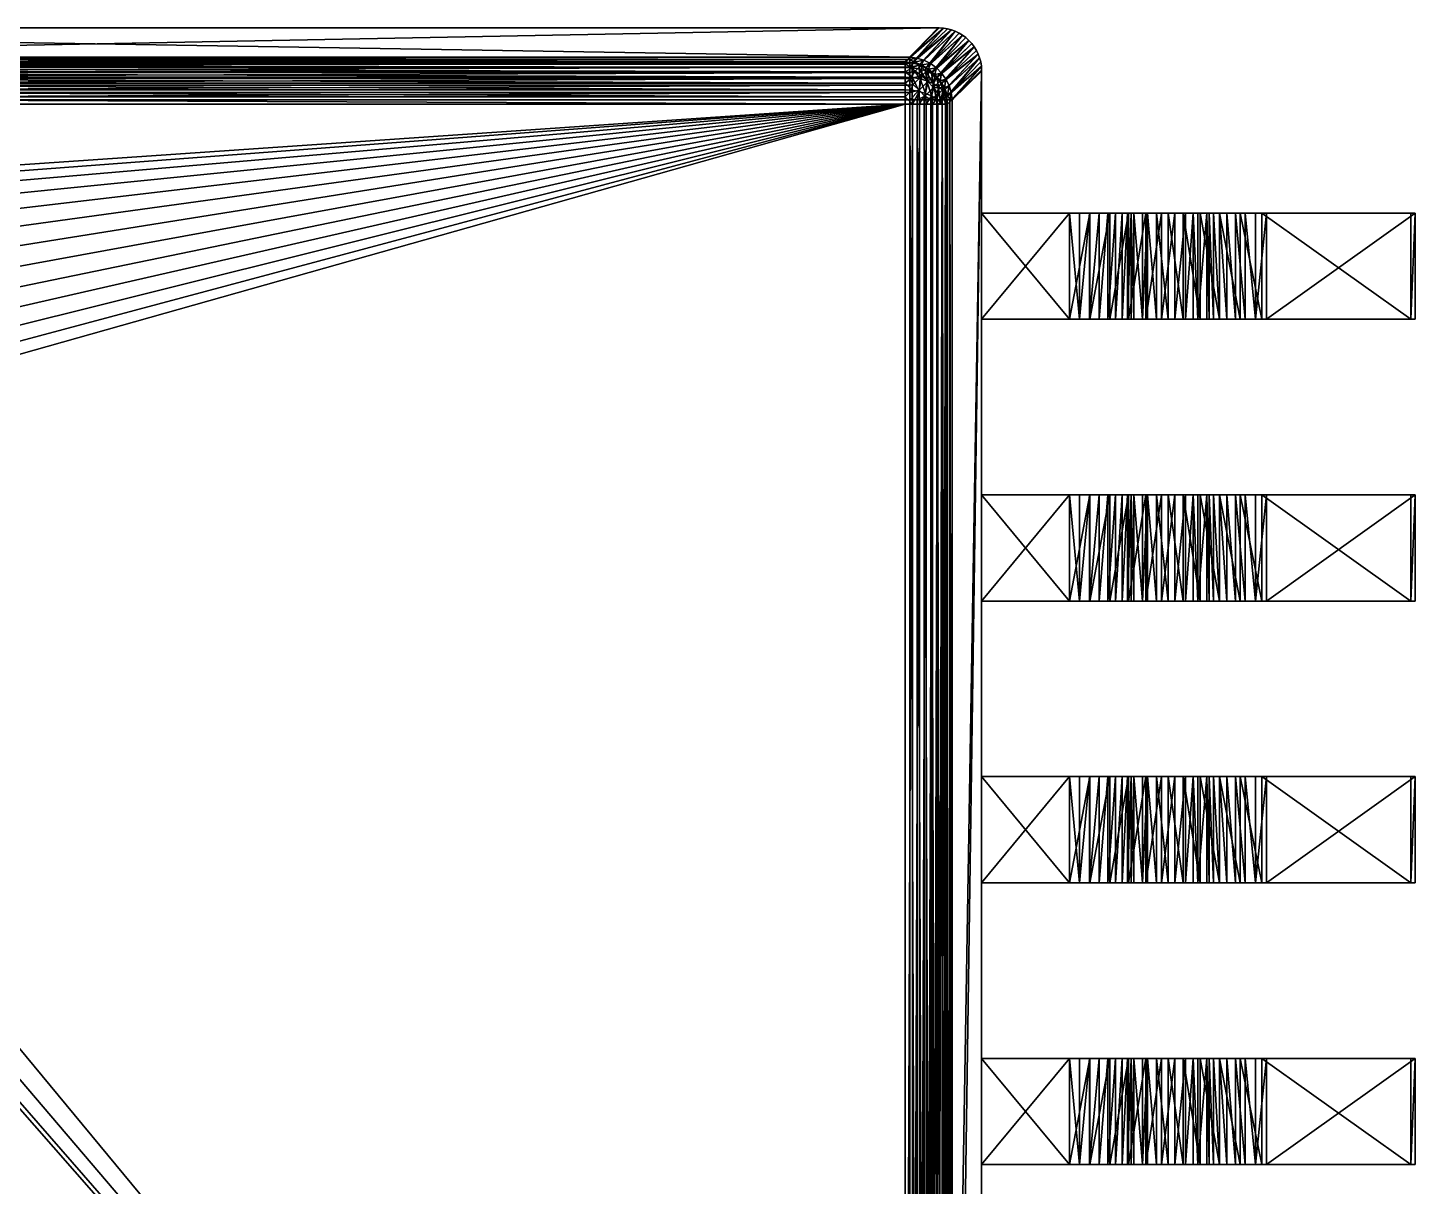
# Model space of a CAD drawing. Extents: x -3.2 to 3.2, y -2.5 to 2.5.
# Drawn here: x 0 to 3.2, y -0.172 to 2.5 of the extents above; entities that cross this region are included whole.
import ezdxf

# ---------------------------------------------------------------- set-up
doc = ezdxf.new("R2010")
doc.units = 0
for name, color, linetype in [('BODY_TSSOP_ncl1_1', 250, 'CONTINUOUS'), ('LEAD_TSSOP_ncl1_21', 7, 'CONTINUOUS'), ('LEAD_TSSOP_ncl1_23', 7, 'CONTINUOUS'), ('LEAD_TSSOP_ncl1_25', 7, 'CONTINUOUS'), ('LEAD_TSSOP_ncl1_27', 7, 'CONTINUOUS')]:
    doc.layers.add(name, color=color, linetype=linetype)

msp = doc.modelspace()

# ---------------------------------------------------------------- meshes
at = {"layer": 'BODY_TSSOP_ncl1_1', "color": 250}
mesh = msp.add_polyface(dxfattribs=at)
corners = [(-2.033999, 2.431814, 0.209209), (2.033999, 2.431814, 0.209209), (-2.1, 2.5, 0.53), (2.1, 2.5, 0.53), (-2.1, 2.5, 0.68), (-1.05359, 1.5, 1.13), (-1.093582, 1.442885, 1.13), (-1.093582, 1.442885, 1.08), (-1.024123, 1.563192, 1.13), (-1.05359, 1.5, 1.08), (-1.006077, 1.630541, 1.13), (-1.024123, 1.563192, 1.08), (-1, 1.7, 1.13), (-1.006077, 1.630541, 1.08), (-1, 1.7, 1.08), (-1.093582, 1.957115, 1.13), (-1.05359, 1.9, 1.13), (-1.05359, 1.9, 1.08), (-1.024123, 1.836808, 1.13), (-1.024123, 1.836808, 1.08), (-1.006077, 1.769459, 1.13), (-1.006077, 1.769459, 1.08), (-1.093582, 1.957115, 1.08), (-1.142885, 1.393582, 1.08), (-1.142885, 2.006418, 1.08), (-2.033999, 2.333999, 0.13), (2.033999, 2.350934, 0.131444), (-2.033999, 2.350934, 0.131444), (2.033999, 2.36738, 0.135736), (-2.033999, 2.36738, 0.135736), (2.033999, 2.382861, 0.14275), (-2.033999, 2.382861, 0.14275), (2.033999, 2.396931, 0.152285), (-2.033999, 2.396931, 0.152285), (2.033999, 2.409183, 0.164065), (-2.033999, 2.409183, 0.164065), (2.033999, 2.419263, 0.17775), (-2.033999, 2.419263, 0.17775), (2.033999, 2.42688, 0.192944), (-2.033999, 2.42688, 0.192944)]
mesh.append_faces([[corners[k] for k in face] for face in [(0, 1, 2), (2, 3, 4), (5, 6, 7), (8, 5, 9), (10, 8, 11), (5, 7, 9), (12, 10, 13), (8, 9, 11), (10, 11, 13), (12, 13, 14), (15, 16, 17), (16, 18, 19), (18, 20, 21), (20, 12, 14), (20, 14, 21), (18, 21, 19), (16, 19, 17), (15, 17, 22), (14, 13, 11), (14, 11, 9), (14, 9, 7), (14, 7, 23), (14, 24, 22), (14, 22, 17), (14, 17, 19), (14, 19, 21), (25, 26, 27), (27, 28, 29), (29, 30, 31), (31, 32, 33), (33, 34, 35), (35, 36, 37), (37, 38, 39), (39, 1, 0)]], dxfattribs={"color": 250})
mesh = msp.add_polyface(dxfattribs=at)
corners = [(2.033999, 2.431814, 0.209209), (2.1, 2.5, 0.53), (-2.1, 2.5, 0.53), (-2.1, 2.5, 0.68), (2.1, 2.5, 0.68), (-2.023371, 2.421186, 1.050791), (2.023371, 2.340306, 1.128556), (2.023371, 2.323371, 1.13), (-2.023371, 2.340306, 1.128556), (2.023371, 2.356752, 1.124264), (-2.023371, 2.356752, 1.124264), (2.023371, 2.372233, 1.11725), (-2.023371, 2.372233, 1.11725), (2.023371, 2.386303, 1.107715), (-2.023371, 2.386303, 1.107715), (2.023371, 2.398555, 1.095935), (-2.023371, 2.398555, 1.095935), (2.023371, 2.408635, 1.08225), (-2.023371, 2.408635, 1.08225), (2.023371, 2.416252, 1.067056), (-2.023371, 2.416252, 1.067056), (2.023371, 2.421186, 1.050791), (-2.023371, 2.323371, 1.13), (-1.330541, 2.093923, 1.13), (-1.263192, 2.075877, 1.13), (-1.2, 2.04641, 1.13), (-1.142885, 2.006418, 1.13), (-1.093582, 1.957115, 1.13), (-1.05359, 1.9, 1.13), (-1.024123, 1.836808, 1.13), (-1.006077, 1.769459, 1.13), (-1, 1.7, 1.13), (-1.006077, 1.630541, 1.13), (-1.024123, 1.563192, 1.13), (-1.05359, 1.5, 1.13), (-1.093582, 1.442885, 1.13), (2.033999, 2.42688, 0.192944), (-2.033999, 2.42688, 0.192944), (2.033999, 2.419263, 0.17775), (-2.033999, 2.419263, 0.17775), (2.033999, 2.409183, 0.164065), (-2.033999, 2.409183, 0.164065)]
mesh.append_faces([[corners[k] for k in face] for face in [(0, 1, 2), (3, 4, 5), (6, 7, 8), (9, 6, 10), (11, 9, 12), (13, 11, 14), (15, 13, 16), (17, 15, 18), (19, 17, 20), (21, 19, 5), (5, 19, 20), (20, 17, 18), (18, 15, 16), (16, 13, 14), (14, 11, 12), (12, 9, 10), (10, 6, 8), (8, 7, 22), (22, 7, 23), (23, 7, 24), (24, 7, 25), (25, 7, 26), (26, 7, 27), (27, 7, 28), (28, 7, 29), (29, 7, 30), (30, 7, 31), (31, 7, 32), (32, 7, 33), (33, 7, 34), (34, 7, 35), (36, 0, 37), (38, 36, 39), (40, 38, 41)]], dxfattribs={"color": 250})
mesh = msp.add_polyface(dxfattribs=at)
corners = [(-2.1, 2.5, 0.68), (2.1, 2.5, 0.53), (2.1, 2.5, 0.68), (-2.023371, 2.421186, 1.050791), (2.023371, 2.421186, 1.050791), (2.040306, 2.323371, 1.128556), (2.023371, 2.323371, 1.13), (2.023371, 2.340306, 1.128556), (2.039909, 2.419065, 1.053856), (2.023371, 2.416252, 1.067056), (2.039866, 2.40772, 1.08112), (2.055971, 2.414195, 1.056235), (2.023371, 2.398555, 1.095935), (2.040869, 2.385332, 1.106516), (2.055851, 2.353119, 1.119778), (2.039866, 2.355837, 1.123134), (2.023371, 2.372233, 1.11725), (2.023371, 2.356752, 1.124264), (2.023371, 2.386303, 1.107715), (2.023371, 2.408635, 1.08225), (2.057827, 2.382449, 1.102956), (2.033999, 2.382861, 0.14275), (2.033999, 2.36738, 0.135736), (2.042398, 2.369238, 0.136792), (2.033999, 2.396931, 0.152285), (2.046801, 2.399505, 0.155535), (2.033999, 2.419263, 0.17775), (2.033999, 2.409183, 0.164065), (2.044321, 2.420973, 0.181741), (2.033999, 2.431814, 0.209209), (2.033999, 2.42688, 0.192944), (2.050537, 2.429693, 0.206144), (2.062006, 2.388846, 0.151213), (2.033999, 2.350934, 0.131444), (2.056222, 2.356222, 0.135067), (2.033999, 2.333999, 0.13), (-2.033999, 2.396931, 0.152285), (-2.033999, 2.350934, 0.131444), (-2.033999, 2.333999, 0.13), (-2.033999, 2.382861, 0.14275), (-2.033999, 2.36738, 0.135736)]
mesh.append_faces([[corners[k] for k in face] for face in [(0, 1, 2), (3, 2, 4), (5, 6, 7), (4, 8, 9), (10, 8, 11), (9, 8, 10), (12, 10, 13), (14, 5, 15), (16, 13, 15), (5, 7, 15), (17, 16, 15), (7, 17, 15), (18, 12, 13), (16, 18, 13), (19, 9, 10), (12, 19, 10), (13, 14, 15), (10, 20, 13), (21, 22, 23), (24, 21, 25), (26, 27, 28), (29, 30, 31), (31, 30, 28), (32, 21, 23), (30, 26, 28), (27, 24, 25), (23, 33, 34), (33, 35, 34), (22, 33, 23), (24, 27, 36), (22, 37, 33), (33, 38, 35), (21, 24, 39), (22, 21, 40)]], dxfattribs={"color": 250})
mesh = msp.add_polyface(dxfattribs=at)
corners = [(2.033999, 2.431814, 0.209209), (2.050537, 2.429693, 0.206144), (2.111661, 2.499318, 0.528971), (2.023371, 2.421186, 1.050791), (2.1, 2.5, 0.68), (2.102162, 2.499977, 0.68011), (2.055971, 2.414195, 1.056235), (2.039909, 2.419065, 1.053856), (2.130288, 2.495302, 0.682548), (2.111661, 2.499318, 0.681029), (2.070834, 2.348683, 1.1143), (2.056752, 2.323371, 1.124264), (2.055851, 2.353119, 1.119778), (2.071097, 2.406714, 1.05786), (2.070834, 2.400567, 1.072286), (2.039866, 2.40772, 1.08112), (2.055851, 2.405002, 1.077764), (2.057827, 2.382449, 1.102956), (2.073722, 2.377744, 1.097145), (2.072233, 2.323371, 1.11725), (2.040306, 2.323371, 1.128556), (2.084353, 2.394549, 1.064855), (2.040869, 2.385332, 1.106516), (2.069238, 2.342398, 0.136792), (2.056222, 2.356222, 0.135067), (2.050934, 2.333999, 0.131444), (2.077416, 2.404256, 0.173617), (2.061366, 2.41407, 0.17671), (2.062006, 2.388846, 0.151213), (2.044321, 2.420973, 0.181741), (2.033999, 2.409183, 0.164065), (2.081725, 2.417342, 0.20214), (2.066599, 2.424823, 0.203765), (2.046801, 2.399505, 0.155535), (2.033999, 2.382861, 0.14275), (2.06738, 2.333999, 0.135736), (2.082861, 2.333999, 0.14275), (2.076193, 2.376193, 0.149754), (2.033999, 2.333999, 0.13), (2.042398, 2.369238, 0.136792)]
mesh.append_faces([[corners[k] for k in face] for face in [(0, 1, 2), (3, 4, 5), (6, 7, 8), (7, 3, 9), (10, 11, 12), (6, 13, 14), (15, 6, 16), (17, 16, 18), (19, 11, 10), (11, 20, 12), (16, 6, 14), (18, 16, 14), (14, 13, 21), (12, 22, 17), (17, 10, 12), (10, 17, 18), (17, 15, 16), (23, 24, 25), (26, 27, 28), (29, 30, 27), (31, 32, 27), (33, 34, 28), (35, 23, 25), (27, 30, 33), (32, 1, 29), (26, 31, 27), (27, 32, 29), (28, 27, 33), (35, 36, 23), (37, 28, 24), (23, 37, 24), (25, 24, 38), (24, 28, 39), (37, 26, 28)]], dxfattribs={"color": 250})
mesh = msp.add_polyface(dxfattribs=at)
corners = [(2.1, 2.5, 0.53), (2.033999, 2.431814, 0.209209), (2.102162, 2.499977, 0.52989), (2.107466, 2.395479, 0.201316), (2.117342, 2.381725, 0.20214), (2.182839, 2.456015, 0.526072), (2.095479, 2.407466, 0.201316), (2.170711, 2.470711, 0.525805), (2.081725, 2.417342, 0.20214), (2.156015, 2.482839, 0.526072), (2.066599, 2.424823, 0.203765), (2.13925, 2.491972, 0.526866), (2.050537, 2.429693, 0.206144), (2.130288, 2.495302, 0.527452), (2.111661, 2.499318, 0.528971), (2.121063, 2.497757, 0.528155), (2.147856, 2.487804, 0.526404), (2.163654, 2.477124, 0.525872), (2.102162, 2.499977, 0.68011), (2.1, 2.5, 0.68), (2.13925, 2.491972, 0.683134), (2.130288, 2.495302, 0.682548), (2.121063, 2.497757, 0.681845), (2.111661, 2.499318, 0.681029), (2.084851, 2.396838, 1.058684), (2.071097, 2.406714, 1.05786), (2.156015, 2.482839, 0.683928), (2.096838, 2.384851, 1.058684), (2.170711, 2.470711, 0.684195), (2.055971, 2.414195, 1.056235), (2.163654, 2.477124, 0.684128), (2.147856, 2.487804, 0.683596), (2.039909, 2.419065, 1.053856), (2.023371, 2.421186, 1.050791), (2.077416, 2.404256, 0.173617)]
mesh.append_faces([[corners[k] for k in face] for face in [(0, 1, 2), (3, 4, 5), (6, 3, 7), (8, 6, 9), (10, 8, 11), (12, 10, 13), (2, 1, 14), (14, 12, 15), (15, 12, 13), (13, 10, 11), (11, 8, 16), (16, 8, 9), (9, 6, 17), (18, 19, 2), (20, 21, 11), (21, 22, 13), (22, 23, 15), (23, 18, 14), (11, 21, 13), (13, 22, 15), (15, 23, 14), (14, 18, 2), (2, 19, 0), (24, 25, 26), (27, 24, 28), (25, 29, 20), (30, 24, 26), (26, 25, 31), (31, 25, 20), (20, 29, 21), (21, 32, 22), (22, 32, 23), (23, 33, 18), (6, 8, 34)]], dxfattribs={"color": 250})
mesh = msp.add_polyface(dxfattribs=at)
corners = [(2.163654, 2.477124, 0.525872), (2.095479, 2.407466, 0.201316), (2.170711, 2.470711, 0.525805), (2.107466, 2.395479, 0.201316), (2.177124, 2.463654, 0.525872), (2.182839, 2.456015, 0.526072), (2.117342, 2.381725, 0.20214), (2.187804, 2.447856, 0.526404), (2.191972, 2.43925, 0.526866), (2.124823, 2.366599, 0.203765), (2.195302, 2.430288, 0.527452), (2.182839, 2.456015, 0.683928), (2.177124, 2.463654, 0.684128), (2.187804, 2.447856, 0.683596), (2.191972, 2.43925, 0.683134), (2.195302, 2.430288, 0.682548), (2.197757, 2.421063, 0.681845), (2.197757, 2.421063, 0.528155), (2.199318, 2.411661, 0.681029), (2.199318, 2.411661, 0.528971), (2.170711, 2.470711, 0.684195), (2.199977, 2.402162, 0.52989), (2.163654, 2.477124, 0.684128), (2.156015, 2.482839, 0.683928), (2.147856, 2.487804, 0.683596), (2.156015, 2.482839, 0.526072), (2.13925, 2.491972, 0.683134), (2.147856, 2.487804, 0.526404), (2.13925, 2.491972, 0.526866), (2.114195, 2.355971, 1.056235), (2.106714, 2.371097, 1.05786), (2.096838, 2.384851, 1.058684), (2.084851, 2.396838, 1.058684)]
mesh.append_faces([[corners[k] for k in face] for face in [(0, 1, 2), (2, 3, 4), (4, 3, 5), (5, 6, 7), (7, 6, 8), (8, 9, 10), (11, 12, 5), (13, 11, 7), (14, 13, 8), (15, 14, 10), (16, 15, 17), (18, 16, 19), (12, 20, 4), (21, 18, 19), (20, 22, 2), (19, 16, 17), (22, 23, 0), (17, 15, 10), (23, 24, 25), (10, 14, 8), (24, 26, 27), (8, 13, 7), (7, 11, 5), (5, 12, 4), (4, 20, 2), (2, 22, 0), (0, 23, 25), (25, 24, 27), (27, 26, 28), (15, 29, 14), (14, 30, 13), (13, 30, 11), (11, 31, 12), (12, 31, 20), (20, 32, 22)]], dxfattribs={"color": 250})
mesh = msp.add_polyface(dxfattribs=at)
corners = [(2.117342, 2.381725, 0.20214), (2.124823, 2.366599, 0.203765), (2.191972, 2.43925, 0.526866), (2.129693, 2.350537, 0.206144), (2.195302, 2.430288, 0.527452), (2.131814, 2.333999, 0.209209), (2.199318, 2.411661, 0.528971), (2.197757, 2.421063, 0.528155), (2.199977, 2.402162, 0.52989), (2.2, 2.4, 0.53), (2.199977, 2.402162, 0.68011), (2.199318, 2.411661, 0.681029), (2.2, 2.4, 0.68), (2.106714, 2.371097, 1.05786), (2.096838, 2.384851, 1.058684), (2.182839, 2.456015, 0.683928), (2.114195, 2.355971, 1.056235), (2.191972, 2.43925, 0.683134), (2.119065, 2.339909, 1.053856), (2.195302, 2.430288, 0.682548), (2.121186, 2.323371, 1.050791), (2.197757, 2.421063, 0.681845), (2.116252, 2.323371, 1.067056), (2.108635, 2.323371, 1.08225), (2.110377, 2.354394, 1.06831), (2.105386, 2.326673, 1.087119), (2.11407, 2.361366, 0.17671), (2.104256, 2.377416, 0.173617), (2.120973, 2.344321, 0.181741), (2.12688, 2.333999, 0.192944), (2.107466, 2.395479, 0.201316), (2.109183, 2.333999, 0.164065), (2.119263, 2.333999, 0.17775)]
mesh.append_faces([[corners[k] for k in face] for face in [(0, 1, 2), (1, 3, 4), (3, 5, 6), (4, 3, 7), (7, 3, 6), (6, 5, 8), (8, 5, 9), (10, 11, 8), (12, 10, 9), (9, 10, 8), (13, 14, 15), (16, 13, 17), (18, 16, 19), (20, 18, 11), (10, 20, 11), (11, 18, 21), (21, 18, 19), (10, 12, 20), (22, 23, 24), (20, 22, 18), (18, 22, 24), (24, 23, 25), (13, 16, 24), (16, 18, 24), (26, 0, 27), (3, 1, 28), (5, 3, 29), (29, 3, 28), (1, 0, 26), (0, 30, 27), (31, 32, 28), (32, 29, 28), (28, 1, 26), (31, 28, 26)]], dxfattribs={"color": 250})
mesh = msp.add_polyface(dxfattribs=at)
corners = [(-2.033999, 2.333999, 0.13), (-2.033999, -2.333999, 0.13), (2.033999, -2.333999, 0.13), (-2.050934, 2.333999, 0.131444), (-2.050934, -2.333999, 0.131444), (-2.06738, 2.333999, 0.135736), (-2.06738, -2.333999, 0.135736), (-2.082861, 2.333999, 0.14275), (-2.082861, -2.333999, 0.14275), (-2.096931, 2.333999, 0.152285), (-2.096931, -2.333999, 0.152285), (-2.109183, 2.333999, 0.164065), (-2.109183, -2.333999, 0.164065), (-2.119263, 2.333999, 0.17775), (-2.119263, -2.333999, 0.17775), (-2.12688, 2.333999, 0.192944), (-2.12688, -2.333999, 0.192944), (-2.131814, 2.333999, 0.209209), (-2.131814, -2.333999, 0.209209), (-2.2, -2.4, 0.53), (-2.2, 2.4, 0.53), (-2.2, -2.4, 0.68), (-2.121186, 2.323371, 1.050791), (-2.121186, -2.323371, 1.050791), (-2.116252, -2.323371, 1.067056), (-2.116252, 2.323371, 1.067056), (-2.108635, -2.323371, 1.08225), (-2.108635, 2.323371, 1.08225), (-2.098555, -2.323371, 1.095935), (-2.098555, 2.323371, 1.095935), (-2.086303, -2.323371, 1.107715), (-2.086303, 2.323371, 1.107715), (-2.056752, -2.323371, 1.124264), (-2.040306, 2.323371, 1.128556), (-2.040306, -2.323371, 1.128556), (-2.023371, 2.323371, 1.13), (-2.023371, -2.323371, 1.13), (-2.072233, -2.323371, 1.11725), (-2.072233, 2.323371, 1.11725), (-2.056752, 2.323371, 1.124264), (-1.2, 1.35359, 1.13), (-1.263192, 1.324123, 1.13), (-1.330541, 1.306077, 1.13), (-1.4, 1.3, 1.13), (-1.469459, 1.306077, 1.13), (-1.536808, 1.324123, 1.13), (-1.6, 1.35359, 1.13), (-1.657115, 1.393582, 1.13), (-1.706418, 1.442885, 1.13), (-1.74641, 1.5, 1.13), (-1.793923, 1.630541, 1.13), (-1.775877, 1.563192, 1.13)]
mesh.append_faces([[corners[k] for k in face] for face in [(0, 1, 2), (1, 3, 4), (4, 5, 6), (6, 7, 8), (8, 9, 10), (10, 11, 12), (12, 13, 14), (14, 15, 16), (16, 17, 18), (19, 18, 20), (21, 22, 23), (24, 23, 25), (26, 24, 27), (28, 26, 29), (30, 28, 31), (32, 33, 34), (34, 35, 36), (37, 30, 38), (32, 37, 39), (35, 34, 33), (33, 32, 39), (19, 20, 21), (40, 36, 41), (41, 36, 42), (42, 36, 43), (43, 36, 44), (44, 36, 45), (45, 36, 46), (46, 36, 47), (47, 36, 48), (48, 36, 49), (36, 35, 50), (49, 36, 51), (51, 36, 50)]], dxfattribs={"color": 250})
mesh = msp.add_polyface(dxfattribs=at)
corners = [(2.2, -2.4, 0.53), (2.2, 2.4, 0.53), (2.131814, -2.333999, 0.209209), (2.12688, 2.333999, 0.192944), (2.12688, -2.333999, 0.192944), (2.119263, 2.333999, 0.17775), (2.119263, -2.333999, 0.17775), (2.109183, 2.333999, 0.164065), (2.109183, -2.333999, 0.164065), (2.096931, 2.333999, 0.152285), (2.096931, -2.333999, 0.152285), (2.082861, 2.333999, 0.14275), (2.082861, -2.333999, 0.14275), (2.06738, -2.333999, 0.135736), (2.069238, -2.342398, 0.136792), (2.099505, -2.346801, 0.155535), (2.120973, -2.344321, 0.181741), (2.129693, -2.350537, 0.206144), (2.050934, -2.333999, 0.131444), (2.056222, -2.356222, 0.135067), (2.033999, -2.333999, 0.13), (-2.033999, -2.350934, 0.131444), (-2.033999, -2.333999, 0.13), (2.2, -2.4, 0.68), (2.2, 2.4, 0.68), (2.121186, -2.323371, 1.050791), (2.119065, -2.339909, 1.053856), (2.116252, -2.323371, 1.067056), (2.10772, -2.339866, 1.08112), (2.114195, -2.355971, 1.056235), (2.098555, -2.323371, 1.095935), (2.085332, -2.340869, 1.106516), (2.023371, -2.323371, 1.13), (2.040306, -2.323371, 1.128556), (2.023371, -2.340306, 1.128556), (2.072233, -2.323371, 1.11725), (2.055837, -2.339866, 1.123134), (2.056752, -2.323371, 1.124264), (2.086303, -2.323371, 1.107715), (2.108635, -2.323371, 1.08225), (-2.023371, -2.323371, 1.13), (-2.023371, -2.340306, 1.128556), (-1.2, 1.35359, 1.13)]
mesh.append_faces([[corners[k] for k in face] for face in [(0, 1, 2), (2, 3, 4), (4, 5, 6), (6, 7, 8), (8, 9, 10), (10, 11, 12), (12, 13, 14), (10, 12, 15), (6, 8, 16), (2, 4, 17), (17, 4, 16), (4, 6, 16), (8, 10, 15), (14, 18, 19), (18, 20, 19), (13, 18, 14), (21, 20, 22), (23, 24, 0), (25, 26, 27), (28, 26, 29), (27, 26, 28), (30, 28, 31), (32, 33, 34), (35, 31, 36), (34, 33, 36), (37, 35, 36), (33, 37, 36), (38, 30, 31), (35, 38, 31), (39, 27, 28), (30, 39, 28), (34, 40, 32), (40, 34, 41), (32, 40, 42)]], dxfattribs={"color": 250})
mesh = msp.add_polyface(dxfattribs=at)
corners = [(2.033999, 2.333999, 0.13), (-2.033999, 2.333999, 0.13), (2.033999, -2.333999, 0.13), (2.2, 2.4, 0.53), (2.131814, 2.333999, 0.209209), (2.131814, -2.333999, 0.209209), (2.050934, 2.333999, 0.131444), (2.050934, -2.333999, 0.131444), (2.06738, 2.333999, 0.135736), (2.06738, -2.333999, 0.135736), (2.082861, 2.333999, 0.14275), (2.082861, -2.333999, 0.14275), (2.096931, 2.333999, 0.152285), (2.096931, -2.333999, 0.152285), (2.109183, 2.333999, 0.164065), (2.109183, -2.333999, 0.164065), (2.119263, 2.333999, 0.17775), (2.119263, -2.333999, 0.17775), (2.12688, 2.333999, 0.192944), (2.12688, -2.333999, 0.192944), (2.2, 2.4, 0.68), (2.2, -2.4, 0.53), (2.2, -2.4, 0.68), (2.121186, -2.323371, 1.050791), (2.121186, 2.323371, 1.050791), (2.116252, 2.323371, 1.067056), (2.116252, -2.323371, 1.067056), (2.108635, 2.323371, 1.08225), (2.108635, -2.323371, 1.08225), (2.098555, 2.323371, 1.095935), (2.098555, -2.323371, 1.095935), (2.086303, 2.323371, 1.107715), (2.086303, -2.323371, 1.107715), (2.056752, 2.323371, 1.124264), (2.040306, -2.323371, 1.128556), (2.040306, 2.323371, 1.128556), (2.023371, -2.323371, 1.13), (2.023371, 2.323371, 1.13), (2.072233, 2.323371, 1.11725), (2.072233, -2.323371, 1.11725), (2.056752, -2.323371, 1.124264), (-1.093582, 1.442885, 1.13), (-1.142885, 1.393582, 1.13), (-1.2, 1.35359, 1.13)]
mesh.append_faces([[corners[k] for k in face] for face in [(0, 1, 2), (3, 4, 5), (6, 0, 7), (8, 6, 9), (10, 8, 11), (12, 10, 13), (14, 12, 15), (16, 14, 17), (18, 16, 19), (4, 18, 5), (11, 8, 9), (9, 6, 7), (7, 0, 2), (20, 3, 21), (22, 23, 20), (20, 23, 24), (25, 24, 26), (27, 25, 28), (29, 27, 30), (31, 29, 32), (33, 34, 35), (35, 36, 37), (38, 31, 39), (33, 38, 40), (36, 35, 34), (34, 33, 40), (40, 38, 39), (39, 31, 32), (32, 29, 30), (30, 27, 28), (28, 25, 26), (26, 24, 23), (37, 36, 41), (41, 36, 42), (42, 36, 43)]], dxfattribs={"color": 250})
mesh = msp.add_polyface(dxfattribs=at)
corners = [(2.084353, 2.342666, 1.10687), (2.072233, 2.323371, 1.11725), (2.070834, 2.348683, 1.1143), (2.086303, 2.323371, 1.107715), (2.098555, 2.323371, 1.095935), (2.09599, 2.335253, 1.097715), (2.105386, 2.326673, 1.087119), (2.096838, 2.384851, 1.058684), (2.106714, 2.371097, 1.05786), (2.100409, 2.363496, 1.07955), (2.088064, 2.37136, 1.089262), (2.084353, 2.394549, 1.064855), (2.071097, 2.406714, 1.05786), (2.084851, 2.396838, 1.058684), (2.070834, 2.400567, 1.072286), (2.073722, 2.377744, 1.097145), (2.110377, 2.354394, 1.06831), (2.108635, 2.323371, 1.08225), (2.104256, 2.377416, 0.173617), (2.107466, 2.395479, 0.201316), (2.091888, 2.391888, 0.172574), (2.096931, 2.333999, 0.152285), (2.099505, 2.346801, 0.155535), (2.082861, 2.333999, 0.14275), (2.088846, 2.362006, 0.151213), (2.069238, 2.342398, 0.136792), (2.109183, 2.333999, 0.164065), (2.11407, 2.361366, 0.17671), (2.076193, 2.376193, 0.149754), (2.095479, 2.407466, 0.201316), (2.077416, 2.404256, 0.173617)]
mesh.append_faces([[corners[k] for k in face] for face in [(0, 1, 2), (3, 1, 0), (4, 5, 6), (4, 3, 5), (7, 8, 9), (10, 11, 7), (12, 13, 11), (10, 14, 11), (5, 3, 0), (15, 14, 10), (13, 7, 11), (6, 9, 16), (0, 10, 5), (17, 4, 6), (5, 9, 6), (10, 7, 9), (5, 10, 9), (9, 8, 16), (15, 0, 2), (0, 15, 10), (18, 19, 20), (21, 22, 23), (23, 24, 25), (26, 27, 22), (28, 25, 24), (24, 22, 27), (19, 29, 20), (20, 29, 30), (18, 24, 27), (21, 26, 22), (24, 23, 22), (20, 24, 18), (24, 20, 28), (30, 28, 20)]], dxfattribs={"color": 250})
at = {"layer": 'LEAD_TSSOP_ncl1_21', "color": 7}
mesh = msp.add_polyface(dxfattribs=at)
corners = [(2.698847, -0.1225, 0.42693), (2.40254, -0.1225, 0.68), (2.71898, -0.1225, 0.299812), (2.85667, -0.1225, 0.173643), (3.2, -0.1225, 0.149635), (3.189537, -0.1225), (2.846207, -0.1225, 0.024008), (2.570827, -0.1225, 0.276347), (2.550694, -0.1225, 0.403465), (2.40254, -0.1225, 0.53), (2.2, -0.1225, 0.53), (2.2, -0.1225, 0.68), (2.40254, 0.1225, 0.68), (2.698847, 0.1225, 0.42693), (2.2, 0.1225, 0.68), (2.2, 0.1225, 0.53), (2.40254, 0.1225, 0.53), (2.550694, 0.1225, 0.403465), (2.570827, 0.1225, 0.276347), (2.846207, 0.1225, 0.024008), (3.189537, 0.1225), (3.2, 0.1225, 0.149635), (2.85667, 0.1225, 0.173643), (2.71898, 0.1225, 0.299812), (2.687857, -0.1225, 0.472705), (2.669842, -0.1225, 0.516197), (2.645245, -0.1225, 0.556336), (2.614672, -0.1225, 0.592132), (2.578876, -0.1225, 0.622705), (2.538737, -0.1225, 0.647302), (2.495245, -0.1225, 0.665317), (2.449471, -0.1225, 0.676307), (2.831799, -0.1225, 0.177498), (2.807922, -0.1225, 0.185458), (2.785712, -0.1225, 0.197299), (2.765795, -0.1225, 0.212686), (2.748731, -0.1225, 0.231186), (2.735, -0.1225, 0.252279), (2.724989, -0.1225, 0.275371), (2.582845, -0.1225, 0.227465), (2.602866, -0.1225, 0.181281), (2.630328, -0.1225, 0.139095), (2.664457, -0.1225, 0.102094), (2.704291, -0.1225, 0.07132), (2.74871, -0.1225, 0.04764), (2.796464, -0.1225, 0.03172), (2.426005, -0.1225, 0.528153), (2.448893, -0.1225, 0.522658), (2.470639, -0.1225, 0.513651), (2.490708, -0.1225, 0.501353), (2.508606, -0.1225, 0.486066), (2.523893, -0.1225, 0.468168), (2.536191, -0.1225, 0.448099), (2.545199, -0.1225, 0.426353), (2.449471, 0.1225, 0.676307), (2.495245, 0.1225, 0.665317), (2.538737, 0.1225, 0.647302), (2.578876, 0.1225, 0.622705), (2.614672, 0.1225, 0.592132), (2.645245, 0.1225, 0.556336), (2.669842, 0.1225, 0.516197), (2.687857, 0.1225, 0.472705), (2.545199, 0.1225, 0.426353), (2.536191, 0.1225, 0.448099), (2.523893, 0.1225, 0.468168), (2.508606, 0.1225, 0.486066), (2.490708, 0.1225, 0.501353), (2.470639, 0.1225, 0.513651), (2.448893, 0.1225, 0.522658), (2.426005, 0.1225, 0.528153), (2.796464, 0.1225, 0.03172), (2.74871, 0.1225, 0.04764), (2.704291, 0.1225, 0.07132), (2.664457, 0.1225, 0.102094), (2.630328, 0.1225, 0.139095), (2.602866, 0.1225, 0.181281), (2.582845, 0.1225, 0.227465), (2.724989, 0.1225, 0.275371), (2.735, 0.1225, 0.252279), (2.748731, 0.1225, 0.231186), (2.765795, 0.1225, 0.212686), (2.785712, 0.1225, 0.197299), (2.807922, 0.1225, 0.185458), (2.831799, 0.1225, 0.177498)]
mesh.append_faces([[corners[k] for k in face] for face in [(29, 28, 49), (28, 27, 50), (27, 26, 51), (26, 25, 52), (25, 24, 53), (24, 0, 8), (0, 2, 7), (2, 38, 39), (37, 36, 41), (36, 35, 42), (35, 34, 43), (45, 33, 32), (6, 3, 5), (32, 3, 6), (3, 4, 5), (34, 33, 44), (38, 37, 40), (32, 6, 45), (33, 45, 44), (34, 44, 43), (35, 43, 42), (36, 42, 41), (37, 41, 40), (38, 40, 39), (2, 39, 7), (30, 29, 48), (0, 7, 8), (31, 30, 47), (24, 8, 53), (1, 31, 46), (25, 53, 52), (26, 52, 51), (27, 51, 50), (28, 50, 49), (29, 49, 48), (30, 48, 47), (31, 47, 46), (1, 46, 9), (11, 1, 10), (1, 9, 10), (13, 0, 61), (25, 61, 24), (27, 59, 26), (29, 57, 28), (31, 55, 30), (1, 54, 31), (56, 57, 29), (55, 56, 30), (54, 55, 31), (12, 54, 1), (57, 58, 28), (30, 56, 29), (58, 59, 27), (28, 58, 27), (59, 60, 26), (26, 60, 25), (60, 61, 25), (61, 0, 24), (12, 11, 14), (11, 12, 1), (14, 11, 15), (15, 11, 10), (10, 9, 15), (15, 9, 16), (16, 9, 46), (16, 46, 69), (46, 47, 68), (47, 48, 67), (48, 49, 66), (50, 51, 64), (51, 52, 63), (52, 53, 62), (53, 8, 17), (49, 50, 65), (53, 17, 62), (52, 62, 63), (51, 63, 64), (50, 64, 65), (49, 65, 66), (48, 66, 67), (47, 67, 68), (46, 68, 69), (8, 7, 17), (17, 7, 18), (18, 7, 76), (40, 76, 39), (42, 74, 41), (44, 72, 43), (6, 70, 45), (72, 73, 43), (71, 72, 44), (70, 71, 45), (19, 70, 6), (45, 71, 44), (73, 74, 42), (43, 73, 42), (74, 75, 41), (41, 75, 40), (75, 76, 40), (76, 7, 39), (20, 19, 5), (5, 19, 6), (20, 5, 21), (21, 5, 4), (4, 3, 21), (21, 3, 22), (22, 3, 32), (32, 82, 83), (34, 80, 81), (36, 78, 79), (38, 23, 77), (35, 36, 79), (36, 37, 78), (37, 38, 77), (38, 2, 23), (37, 77, 78), (34, 35, 80), (35, 79, 80), (33, 34, 81), (33, 81, 82), (32, 33, 82), (22, 32, 83), (2, 0, 23), (23, 0, 13), (79, 78, 74), (80, 79, 73), (81, 80, 72), (82, 70, 83), (22, 19, 20), (22, 83, 19), (21, 22, 20), (82, 81, 71), (78, 77, 75), (19, 83, 70), (77, 23, 76), (70, 82, 71), (23, 13, 18), (71, 81, 72), (72, 80, 73), (73, 79, 74), (74, 78, 75), (75, 77, 76), (13, 17, 18), (76, 23, 18), (17, 13, 62), (62, 13, 61), (63, 62, 60), (64, 63, 59), (65, 64, 58), (66, 65, 57), (67, 66, 56), (69, 68, 54), (16, 69, 12), (15, 16, 14), (68, 67, 55), (14, 16, 12), (12, 69, 54), (54, 68, 55), (55, 67, 56), (56, 66, 57), (57, 65, 58), (58, 64, 59), (59, 63, 60), (60, 62, 61)]], dxfattribs={"color": 7})
at = {"layer": 'LEAD_TSSOP_ncl1_23', "color": 7}
mesh = msp.add_polyface(dxfattribs=at)
corners = [(2.698847, 0.5275, 0.42693), (2.40254, 0.5275, 0.68), (2.71898, 0.5275, 0.299812), (2.85667, 0.5275, 0.173643), (3.2, 0.5275, 0.149635), (3.189537, 0.5275), (2.846207, 0.5275, 0.024008), (2.570827, 0.5275, 0.276347), (2.550694, 0.5275, 0.403465), (2.40254, 0.5275, 0.53), (2.2, 0.5275, 0.53), (2.2, 0.5275, 0.68), (2.40254, 0.7725, 0.68), (2.698847, 0.7725, 0.42693), (2.2, 0.7725, 0.68), (2.2, 0.7725, 0.53), (2.40254, 0.7725, 0.53), (2.550694, 0.7725, 0.403465), (2.570827, 0.7725, 0.276347), (2.846207, 0.7725, 0.024008), (3.189537, 0.7725), (3.2, 0.7725, 0.149635), (2.85667, 0.7725, 0.173643), (2.71898, 0.7725, 0.299812), (2.687857, 0.5275, 0.472705), (2.669842, 0.5275, 0.516197), (2.645245, 0.5275, 0.556336), (2.614672, 0.5275, 0.592132), (2.578876, 0.5275, 0.622705), (2.538737, 0.5275, 0.647302), (2.495245, 0.5275, 0.665317), (2.449471, 0.5275, 0.676307), (2.831799, 0.5275, 0.177498), (2.807922, 0.5275, 0.185458), (2.785712, 0.5275, 0.197299), (2.765795, 0.5275, 0.212686), (2.748731, 0.5275, 0.231186), (2.735, 0.5275, 0.252279), (2.724989, 0.5275, 0.275371), (2.582845, 0.5275, 0.227465), (2.602866, 0.5275, 0.181281), (2.630328, 0.5275, 0.139095), (2.664457, 0.5275, 0.102094), (2.704291, 0.5275, 0.07132), (2.74871, 0.5275, 0.04764), (2.796464, 0.5275, 0.03172), (2.426005, 0.5275, 0.528153), (2.448893, 0.5275, 0.522658), (2.470639, 0.5275, 0.513651), (2.490708, 0.5275, 0.501353), (2.508606, 0.5275, 0.486066), (2.523893, 0.5275, 0.468168), (2.536191, 0.5275, 0.448099), (2.545199, 0.5275, 0.426353), (2.449471, 0.7725, 0.676307), (2.495245, 0.7725, 0.665317), (2.538737, 0.7725, 0.647302), (2.578876, 0.7725, 0.622705), (2.614672, 0.7725, 0.592132), (2.645245, 0.7725, 0.556336), (2.669842, 0.7725, 0.516197), (2.687857, 0.7725, 0.472705), (2.545199, 0.7725, 0.426353), (2.536191, 0.7725, 0.448099), (2.523893, 0.7725, 0.468168), (2.508606, 0.7725, 0.486066), (2.490708, 0.7725, 0.501353), (2.470639, 0.7725, 0.513651), (2.448893, 0.7725, 0.522658), (2.426005, 0.7725, 0.528153), (2.796464, 0.7725, 0.03172), (2.74871, 0.7725, 0.04764), (2.704291, 0.7725, 0.07132), (2.664457, 0.7725, 0.102094), (2.630328, 0.7725, 0.139095), (2.602866, 0.7725, 0.181281), (2.582845, 0.7725, 0.227465), (2.724989, 0.7725, 0.275371), (2.735, 0.7725, 0.252279), (2.748731, 0.7725, 0.231186), (2.765795, 0.7725, 0.212686), (2.785712, 0.7725, 0.197299), (2.807922, 0.7725, 0.185458), (2.831799, 0.7725, 0.177498)]
mesh.append_faces([[corners[k] for k in face] for face in [(29, 28, 49), (28, 27, 50), (27, 26, 51), (26, 25, 52), (25, 24, 53), (24, 0, 8), (0, 2, 7), (2, 38, 39), (37, 36, 41), (36, 35, 42), (35, 34, 43), (45, 33, 32), (6, 3, 5), (32, 3, 6), (3, 4, 5), (34, 33, 44), (38, 37, 40), (32, 6, 45), (33, 45, 44), (34, 44, 43), (35, 43, 42), (36, 42, 41), (37, 41, 40), (38, 40, 39), (2, 39, 7), (30, 29, 48), (0, 7, 8), (31, 30, 47), (24, 8, 53), (1, 31, 46), (25, 53, 52), (26, 52, 51), (27, 51, 50), (28, 50, 49), (29, 49, 48), (30, 48, 47), (31, 47, 46), (1, 46, 9), (11, 1, 10), (1, 9, 10), (13, 0, 61), (25, 61, 24), (27, 59, 26), (29, 57, 28), (31, 55, 30), (1, 54, 31), (56, 57, 29), (55, 56, 30), (54, 55, 31), (12, 54, 1), (57, 58, 28), (30, 56, 29), (58, 59, 27), (28, 58, 27), (59, 60, 26), (26, 60, 25), (60, 61, 25), (61, 0, 24), (12, 11, 14), (11, 12, 1), (14, 11, 15), (15, 11, 10), (10, 9, 15), (15, 9, 16), (16, 9, 46), (16, 46, 69), (46, 47, 68), (47, 48, 67), (48, 49, 66), (50, 51, 64), (51, 52, 63), (52, 53, 62), (53, 8, 17), (49, 50, 65), (53, 17, 62), (52, 62, 63), (51, 63, 64), (50, 64, 65), (49, 65, 66), (48, 66, 67), (47, 67, 68), (46, 68, 69), (8, 7, 17), (17, 7, 18), (18, 7, 76), (40, 76, 39), (42, 74, 41), (44, 72, 43), (6, 70, 45), (72, 73, 43), (71, 72, 44), (70, 71, 45), (19, 70, 6), (45, 71, 44), (73, 74, 42), (43, 73, 42), (74, 75, 41), (41, 75, 40), (75, 76, 40), (76, 7, 39), (20, 19, 5), (5, 19, 6), (20, 5, 21), (21, 5, 4), (4, 3, 21), (21, 3, 22), (22, 3, 32), (32, 82, 83), (34, 80, 81), (36, 78, 79), (38, 23, 77), (35, 36, 79), (36, 37, 78), (37, 38, 77), (38, 2, 23), (37, 77, 78), (34, 35, 80), (35, 79, 80), (33, 34, 81), (33, 81, 82), (32, 33, 82), (22, 32, 83), (2, 0, 23), (23, 0, 13), (79, 78, 74), (80, 79, 73), (81, 80, 72), (82, 70, 83), (22, 19, 20), (22, 83, 19), (21, 22, 20), (82, 81, 71), (78, 77, 75), (19, 83, 70), (77, 23, 76), (70, 82, 71), (23, 13, 18), (71, 81, 72), (72, 80, 73), (73, 79, 74), (74, 78, 75), (75, 77, 76), (13, 17, 18), (76, 23, 18), (17, 13, 62), (62, 13, 61), (63, 62, 60), (64, 63, 59), (65, 64, 58), (66, 65, 57), (67, 66, 56), (69, 68, 54), (16, 69, 12), (15, 16, 14), (68, 67, 55), (14, 16, 12), (12, 69, 54), (54, 68, 55), (55, 67, 56), (56, 66, 57), (57, 65, 58), (58, 64, 59), (59, 63, 60), (60, 62, 61)]], dxfattribs={"color": 7})
at = {"layer": 'LEAD_TSSOP_ncl1_25', "color": 7}
mesh = msp.add_polyface(dxfattribs=at)
corners = [(2.698847, 1.1775, 0.42693), (2.40254, 1.1775, 0.68), (2.71898, 1.1775, 0.299812), (2.85667, 1.1775, 0.173643), (3.2, 1.1775, 0.149635), (3.189537, 1.1775), (2.846207, 1.1775, 0.024008), (2.570827, 1.1775, 0.276347), (2.550694, 1.1775, 0.403465), (2.40254, 1.1775, 0.53), (2.2, 1.1775, 0.53), (2.2, 1.1775, 0.68), (2.40254, 1.4225, 0.68), (2.698847, 1.4225, 0.42693), (2.2, 1.4225, 0.68), (2.2, 1.4225, 0.53), (2.40254, 1.4225, 0.53), (2.550694, 1.4225, 0.403465), (2.570827, 1.4225, 0.276347), (2.846207, 1.4225, 0.024008), (3.189537, 1.4225), (3.2, 1.4225, 0.149635), (2.85667, 1.4225, 0.173643), (2.71898, 1.4225, 0.299812), (2.687857, 1.1775, 0.472705), (2.669842, 1.1775, 0.516197), (2.645245, 1.1775, 0.556336), (2.614672, 1.1775, 0.592132), (2.578876, 1.1775, 0.622705), (2.538737, 1.1775, 0.647302), (2.495245, 1.1775, 0.665317), (2.449471, 1.1775, 0.676307), (2.831799, 1.1775, 0.177498), (2.807922, 1.1775, 0.185458), (2.785712, 1.1775, 0.197299), (2.765795, 1.1775, 0.212686), (2.748731, 1.1775, 0.231186), (2.735, 1.1775, 0.252279), (2.724989, 1.1775, 0.275371), (2.582845, 1.1775, 0.227465), (2.602866, 1.1775, 0.181281), (2.630328, 1.1775, 0.139095), (2.664457, 1.1775, 0.102094), (2.704291, 1.1775, 0.07132), (2.74871, 1.1775, 0.04764), (2.796464, 1.1775, 0.03172), (2.426005, 1.1775, 0.528153), (2.448893, 1.1775, 0.522658), (2.470639, 1.1775, 0.513651), (2.490708, 1.1775, 0.501353), (2.508606, 1.1775, 0.486066), (2.523893, 1.1775, 0.468168), (2.536191, 1.1775, 0.448099), (2.545199, 1.1775, 0.426353), (2.449471, 1.4225, 0.676307), (2.495245, 1.4225, 0.665317), (2.538737, 1.4225, 0.647302), (2.578876, 1.4225, 0.622705), (2.614672, 1.4225, 0.592132), (2.645245, 1.4225, 0.556336), (2.669842, 1.4225, 0.516197), (2.687857, 1.4225, 0.472705), (2.545199, 1.4225, 0.426353), (2.536191, 1.4225, 0.448099), (2.523893, 1.4225, 0.468168), (2.508606, 1.4225, 0.486066), (2.490708, 1.4225, 0.501353), (2.470639, 1.4225, 0.513651), (2.448893, 1.4225, 0.522658), (2.426005, 1.4225, 0.528153), (2.796464, 1.4225, 0.03172), (2.74871, 1.4225, 0.04764), (2.704291, 1.4225, 0.07132), (2.664457, 1.4225, 0.102094), (2.630328, 1.4225, 0.139095), (2.602866, 1.4225, 0.181281), (2.582845, 1.4225, 0.227465), (2.724989, 1.4225, 0.275371), (2.735, 1.4225, 0.252279), (2.748731, 1.4225, 0.231186), (2.765795, 1.4225, 0.212686), (2.785712, 1.4225, 0.197299), (2.807922, 1.4225, 0.185458), (2.831799, 1.4225, 0.177498)]
mesh.append_faces([[corners[k] for k in face] for face in [(29, 28, 49), (28, 27, 50), (27, 26, 51), (26, 25, 52), (25, 24, 53), (24, 0, 8), (0, 2, 7), (2, 38, 39), (37, 36, 41), (36, 35, 42), (35, 34, 43), (45, 33, 32), (6, 3, 5), (32, 3, 6), (3, 4, 5), (34, 33, 44), (38, 37, 40), (32, 6, 45), (33, 45, 44), (34, 44, 43), (35, 43, 42), (36, 42, 41), (37, 41, 40), (38, 40, 39), (2, 39, 7), (30, 29, 48), (0, 7, 8), (31, 30, 47), (24, 8, 53), (1, 31, 46), (25, 53, 52), (26, 52, 51), (27, 51, 50), (28, 50, 49), (29, 49, 48), (30, 48, 47), (31, 47, 46), (1, 46, 9), (11, 1, 10), (1, 9, 10), (13, 0, 61), (25, 61, 24), (27, 59, 26), (29, 57, 28), (31, 55, 30), (1, 54, 31), (56, 57, 29), (55, 56, 30), (54, 55, 31), (12, 54, 1), (57, 58, 28), (30, 56, 29), (58, 59, 27), (28, 58, 27), (59, 60, 26), (26, 60, 25), (60, 61, 25), (61, 0, 24), (12, 11, 14), (11, 12, 1), (14, 11, 15), (15, 11, 10), (10, 9, 15), (15, 9, 16), (16, 9, 46), (16, 46, 69), (46, 47, 68), (47, 48, 67), (48, 49, 66), (50, 51, 64), (51, 52, 63), (52, 53, 62), (53, 8, 17), (49, 50, 65), (53, 17, 62), (52, 62, 63), (51, 63, 64), (50, 64, 65), (49, 65, 66), (48, 66, 67), (47, 67, 68), (46, 68, 69), (8, 7, 17), (17, 7, 18), (18, 7, 76), (40, 76, 39), (42, 74, 41), (44, 72, 43), (6, 70, 45), (72, 73, 43), (71, 72, 44), (70, 71, 45), (19, 70, 6), (45, 71, 44), (73, 74, 42), (43, 73, 42), (74, 75, 41), (41, 75, 40), (75, 76, 40), (76, 7, 39), (20, 19, 5), (5, 19, 6), (20, 5, 21), (21, 5, 4), (4, 3, 21), (21, 3, 22), (22, 3, 32), (32, 82, 83), (34, 80, 81), (36, 78, 79), (38, 23, 77), (35, 36, 79), (36, 37, 78), (37, 38, 77), (38, 2, 23), (37, 77, 78), (34, 35, 80), (35, 79, 80), (33, 34, 81), (33, 81, 82), (32, 33, 82), (22, 32, 83), (2, 0, 23), (23, 0, 13), (79, 78, 74), (80, 79, 73), (81, 80, 72), (82, 70, 83), (22, 19, 20), (22, 83, 19), (21, 22, 20), (82, 81, 71), (78, 77, 75), (19, 83, 70), (77, 23, 76), (70, 82, 71), (23, 13, 18), (71, 81, 72), (72, 80, 73), (73, 79, 74), (74, 78, 75), (75, 77, 76), (13, 17, 18), (76, 23, 18), (17, 13, 62), (62, 13, 61), (63, 62, 60), (64, 63, 59), (65, 64, 58), (66, 65, 57), (67, 66, 56), (69, 68, 54), (16, 69, 12), (15, 16, 14), (68, 67, 55), (14, 16, 12), (12, 69, 54), (54, 68, 55), (55, 67, 56), (56, 66, 57), (57, 65, 58), (58, 64, 59), (59, 63, 60), (60, 62, 61)]], dxfattribs={"color": 7})
at = {"layer": 'LEAD_TSSOP_ncl1_27', "color": 7}
mesh = msp.add_polyface(dxfattribs=at)
corners = [(2.698847, 1.8275, 0.42693), (2.40254, 1.8275, 0.68), (2.71898, 1.8275, 0.299812), (2.85667, 1.8275, 0.173643), (3.2, 1.8275, 0.149635), (3.189537, 1.8275), (2.846207, 1.8275, 0.024008), (2.570827, 1.8275, 0.276347), (2.550694, 1.8275, 0.403465), (2.40254, 1.8275, 0.53), (2.2, 1.8275, 0.53), (2.2, 1.8275, 0.68), (2.40254, 2.0725, 0.68), (2.698847, 2.0725, 0.42693), (2.2, 2.0725, 0.68), (2.2, 2.0725, 0.53), (2.40254, 2.0725, 0.53), (2.550694, 2.0725, 0.403465), (2.570827, 2.0725, 0.276347), (2.846207, 2.0725, 0.024008), (3.189537, 2.0725), (3.2, 2.0725, 0.149635), (2.85667, 2.0725, 0.173643), (2.71898, 2.0725, 0.299812), (2.687857, 1.8275, 0.472705), (2.669842, 1.8275, 0.516197), (2.645245, 1.8275, 0.556336), (2.614672, 1.8275, 0.592132), (2.578876, 1.8275, 0.622705), (2.538737, 1.8275, 0.647302), (2.495245, 1.8275, 0.665317), (2.449471, 1.8275, 0.676307), (2.831799, 1.8275, 0.177498), (2.807922, 1.8275, 0.185458), (2.785712, 1.8275, 0.197299), (2.765795, 1.8275, 0.212686), (2.748731, 1.8275, 0.231186), (2.735, 1.8275, 0.252279), (2.724989, 1.8275, 0.275371), (2.582845, 1.8275, 0.227465), (2.602866, 1.8275, 0.181281), (2.630328, 1.8275, 0.139095), (2.664457, 1.8275, 0.102094), (2.704291, 1.8275, 0.07132), (2.74871, 1.8275, 0.04764), (2.796464, 1.8275, 0.03172), (2.426005, 1.8275, 0.528153), (2.448893, 1.8275, 0.522658), (2.470639, 1.8275, 0.513651), (2.490708, 1.8275, 0.501353), (2.508606, 1.8275, 0.486066), (2.523893, 1.8275, 0.468168), (2.536191, 1.8275, 0.448099), (2.545199, 1.8275, 0.426353), (2.449471, 2.0725, 0.676307), (2.495245, 2.0725, 0.665317), (2.538737, 2.0725, 0.647302), (2.578876, 2.0725, 0.622705), (2.614672, 2.0725, 0.592132), (2.645245, 2.0725, 0.556336), (2.669842, 2.0725, 0.516197), (2.687857, 2.0725, 0.472705), (2.545199, 2.0725, 0.426353), (2.536191, 2.0725, 0.448099), (2.523893, 2.0725, 0.468168), (2.508606, 2.0725, 0.486066), (2.490708, 2.0725, 0.501353), (2.470639, 2.0725, 0.513651), (2.448893, 2.0725, 0.522658), (2.426005, 2.0725, 0.528153), (2.796464, 2.0725, 0.03172), (2.74871, 2.0725, 0.04764), (2.704291, 2.0725, 0.07132), (2.664457, 2.0725, 0.102094), (2.630328, 2.0725, 0.139095), (2.602866, 2.0725, 0.181281), (2.582845, 2.0725, 0.227465), (2.724989, 2.0725, 0.275371), (2.735, 2.0725, 0.252279), (2.748731, 2.0725, 0.231186), (2.765795, 2.0725, 0.212686), (2.785712, 2.0725, 0.197299), (2.807922, 2.0725, 0.185458), (2.831799, 2.0725, 0.177498)]
mesh.append_faces([[corners[k] for k in face] for face in [(29, 28, 49), (28, 27, 50), (27, 26, 51), (26, 25, 52), (25, 24, 53), (24, 0, 8), (0, 2, 7), (2, 38, 39), (37, 36, 41), (36, 35, 42), (35, 34, 43), (45, 33, 32), (6, 3, 5), (32, 3, 6), (3, 4, 5), (34, 33, 44), (38, 37, 40), (32, 6, 45), (33, 45, 44), (34, 44, 43), (35, 43, 42), (36, 42, 41), (37, 41, 40), (38, 40, 39), (2, 39, 7), (30, 29, 48), (0, 7, 8), (31, 30, 47), (24, 8, 53), (1, 31, 46), (25, 53, 52), (26, 52, 51), (27, 51, 50), (28, 50, 49), (29, 49, 48), (30, 48, 47), (31, 47, 46), (1, 46, 9), (11, 1, 10), (1, 9, 10), (13, 0, 61), (25, 61, 24), (27, 59, 26), (29, 57, 28), (31, 55, 30), (1, 54, 31), (56, 57, 29), (55, 56, 30), (54, 55, 31), (12, 54, 1), (57, 58, 28), (30, 56, 29), (58, 59, 27), (28, 58, 27), (59, 60, 26), (26, 60, 25), (60, 61, 25), (61, 0, 24), (12, 11, 14), (11, 12, 1), (14, 11, 15), (15, 11, 10), (10, 9, 15), (15, 9, 16), (16, 9, 46), (16, 46, 69), (46, 47, 68), (47, 48, 67), (48, 49, 66), (50, 51, 64), (51, 52, 63), (52, 53, 62), (53, 8, 17), (49, 50, 65), (53, 17, 62), (52, 62, 63), (51, 63, 64), (50, 64, 65), (49, 65, 66), (48, 66, 67), (47, 67, 68), (46, 68, 69), (8, 7, 17), (17, 7, 18), (18, 7, 76), (40, 76, 39), (42, 74, 41), (44, 72, 43), (6, 70, 45), (72, 73, 43), (71, 72, 44), (70, 71, 45), (19, 70, 6), (45, 71, 44), (73, 74, 42), (43, 73, 42), (74, 75, 41), (41, 75, 40), (75, 76, 40), (76, 7, 39), (20, 19, 5), (5, 19, 6), (20, 5, 21), (21, 5, 4), (4, 3, 21), (21, 3, 22), (22, 3, 32), (32, 82, 83), (34, 80, 81), (36, 78, 79), (38, 23, 77), (35, 36, 79), (36, 37, 78), (37, 38, 77), (38, 2, 23), (37, 77, 78), (34, 35, 80), (35, 79, 80), (33, 34, 81), (33, 81, 82), (32, 33, 82), (22, 32, 83), (2, 0, 23), (23, 0, 13), (79, 78, 74), (80, 79, 73), (81, 80, 72), (82, 70, 83), (22, 19, 20), (22, 83, 19), (21, 22, 20), (82, 81, 71), (78, 77, 75), (19, 83, 70), (77, 23, 76), (70, 82, 71), (23, 13, 18), (71, 81, 72), (72, 80, 73), (73, 79, 74), (74, 78, 75), (75, 77, 76), (13, 17, 18), (76, 23, 18), (17, 13, 62), (62, 13, 61), (63, 62, 60), (64, 63, 59), (65, 64, 58), (66, 65, 57), (67, 66, 56), (69, 68, 54), (16, 69, 12), (15, 16, 14), (68, 67, 55), (14, 16, 12), (12, 69, 54), (54, 68, 55), (55, 67, 56), (56, 66, 57), (57, 65, 58), (58, 64, 59), (59, 63, 60), (60, 62, 61)]], dxfattribs={"color": 7})

doc.saveas('drawing.dxf')
